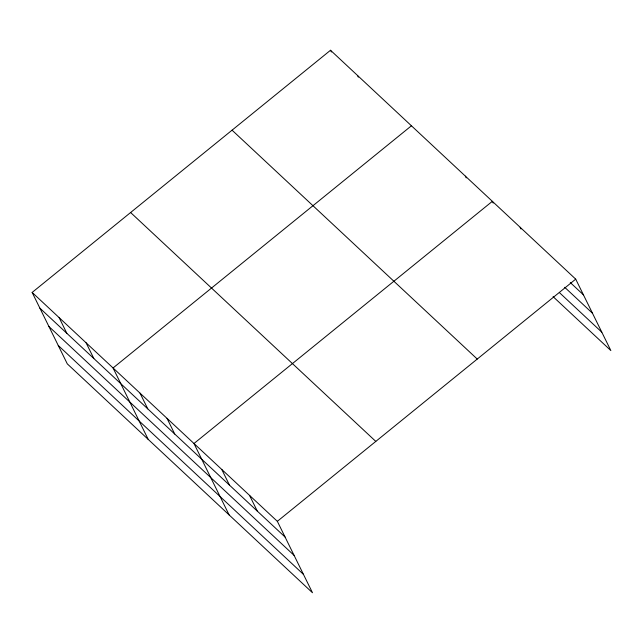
<?xml version="1.0" encoding="UTF-8"?>
<svg xmlns="http://www.w3.org/2000/svg" width="643" height="643" viewBox="0 0 643 643"><rect width="100%" height="100%" fill="white"/><g stroke="black" fill="none" stroke-linecap="round" stroke-linejoin="round"><path stroke-width="0.96" d="M32.15 292.436L277.342 521.328L312.482 592.742L67.29 363.858L32.15 292.436L330.518 50.258L575.71 279.142L610.85 350.564L553.076 296.632M411.432 125.787L113.064 367.973L148.203 439.386M277.342 521.328L575.71 279.142M570.277 282.558L583.434 294.848M564.699 287.292L592.484 313.237M559.394 292.581L601.8 332.174M232.059 130.175L477.251 359.067M130.609 212.52L375.801 441.411M39.874 308.142L285.066 537.034M48.924 326.531L294.116 555.415M58.248 345.468L303.432 574.36M520.131 227.26L520.991 229.012M493.205 203.067L492.345 201.323L193.977 443.509L229.117 514.922M465.371 176.142L466.231 177.894M357.492 75.432L358.352 77.176M330.518 50.258L331.378 52.003M249.548 495.391L257.28 511.089M221.763 469.446L229.495 485.152M167.003 418.328L174.735 434.033M140.037 393.146L147.761 408.852M86.09 342.791L93.822 358.497M59.124 317.618L66.848 333.323"/></g></svg>
